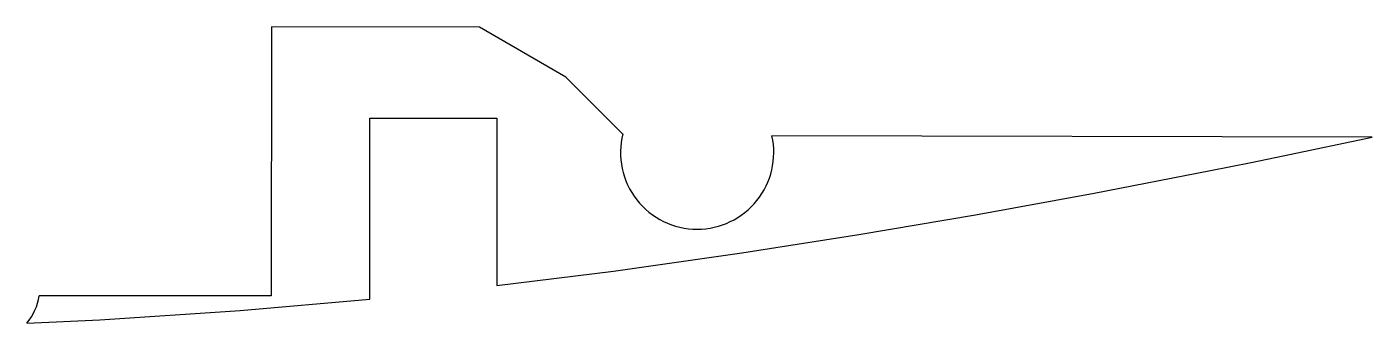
# Model space of a CAD drawing. Header units: millimetres. Extents: x 0 to 61.5, y 0 to 13.5.
import ezdxf

# ---------------------------------------------------------------- set-up
doc = ezdxf.new("R2010")
doc.units = ezdxf.units.MM

msp = doc.modelspace()

# ---------------------------------------------------------------- linework, layer by layer
for p, q in [((11.173, 13.548), (11.163, 1.244)), ((20.67, 13.54), (11.173, 13.548)), ((24.628, 11.255), (20.67, 13.54)), ((27.227, 8.649), (24.628, 11.255)), ((15.663, 1.101), (15.67, 9.366)), ((15.67, 9.366), (21.47, 9.377)), ((21.47, 9.377), (21.463, 1.724)), ((61.456, 8.511), (34.036, 8.56)), ((57.389, 7.644), (61.456, 8.511)), ((55.925, 7.345), (57.389, 7.644)), ((48.752, 5.942), (54.078, 6.974)), ((54.078, 6.974), (55.925, 7.345)), ((43.344, 4.953), (48.752, 5.942)), ((38.01, 4.046), (43.344, 4.953)), ((32.663, 3.209), (38.01, 4.046)), ((26.796, 2.382), (32.663, 3.209)), ((21.463, 1.724), (26.796, 2.382)), ((11.163, 1.244), (0.558, 1.252)), ((9.748, 0.572), (15.663, 1.101)), ((0, 0), (3.329, 0.143)), ((3.329, 0.143), (9.74, 0.572)), ((9.74, 0.572), (9.748, 0.572))]:
    msp.add_line(p, q)
for start, end in [(165.87085, 270), (-90, 12.61758)]:
    msp.add_arc((30.621, 7.795), 3.5, start, end)
msp.add_ellipse((-1.919, 1.604), major_axis=(2.495, 0.187), ratio=0.999196, start_param=5.511621, end_param=6.067077)

doc.saveas('drawing.dxf')
